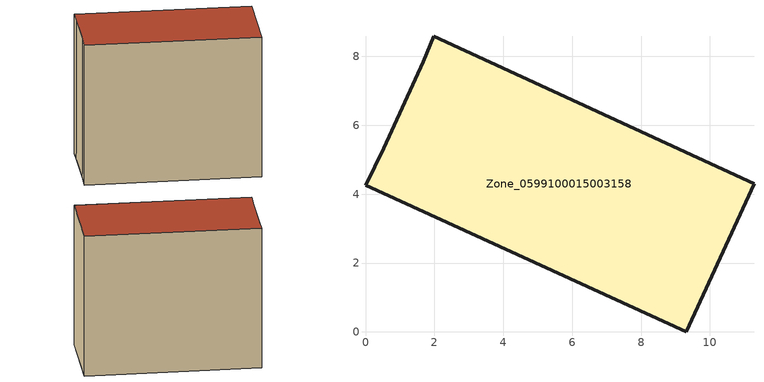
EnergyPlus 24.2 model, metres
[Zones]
Zone_0599100015003158
 floor ground (C_G): 0.53,5.34 1.68,7.84 1.98,8.59 11.28,4.31 9.31,0 0,4.26 z0.92
 wall outside (C_F): 1.68,7.84 0.53,5.34 0,4.26 9.31,0 11.28,4.31 1.98,8.59 1.68,7.84 z0.92:9.54
 roof outside (C_R): 0.53,5.34 0,4.26 9.31,0 11.28,4.31 1.98,8.59 1.68,7.84 z9.54
[BUILDING]
Pand.0599100015003158: North Axis=0; Terrain=City; Loads Convergence Tolerance Value=0.04; Temperature Convergence Tolerance Value=0.4; Solar Distribution=FullExterior; Maximum Number of Warmup Days=25; Minimum Number of Warmup Days=1
[Site:Location]
Rotterdam.The.Hague.AP_ZH_NLD Design_Conditions: Latitude=51.96; Longitude=4.45; Time Zone=1; Elevation=-4.5
[SITE:GROUNDTEMPERATURE:BUILDINGSURFACE]
18, 18, 18, 18, 18, 18, 18, 18, 18, 18, 18, 18
[MATERIAL] Thermal Absorptance=0.9; Solar Absorptance=0.7; Visible Absorptance=0.7
Name | Roughness | Thickness | Conductivity | Density | Specific Heat
G.TI.1965-1974 | MediumSmooth | 0.15 | 0.882353 | 540 | 1210
F.TI.1965-1974 | Rough | 0.3 | 0.697674 | 1920 | 840
R.TI.1965-1974 | MediumRough | 0.2 | 0.232558 | 1500 | 1000
[CONSTRUCTION]
C_G: G.TI.1965-1974
C_F: F.TI.1965-1974
C_R: R.TI.1965-1974
[ZONE]
Zone_0599100015003158: Type=1; Multiplier=1; Ceiling Height=Autocalculate; Volume=Autocalculate; Floor Area=autocalculate; Part of Total Floor Area=Yes
[ZONEINFILTRATION:DESIGNFLOWRATE]
Infil_Zone_0599100015003158: Zone or ZoneList or Space or SpaceList=Zone_0599100015003158; Schedule=AlwaysOn; Design Flow Rate Calculation Method=Flow/Area; Flow Rate per Floor Area=0.003; Constant Term Coefficient=1; Temperature Term Coefficient=0; Velocity Term Coefficient=0; Velocity Squared Term Coefficient=0
[HVACTEMPLATE:ZONE:IDEALLOADSAIRSYSTEM]
Zone_0599100015003158: Maximum Heating Supply Air Temperature=50; Minimum Cooling Supply Air Temperature=13; Maximum Heating Supply Air Humidity Ratio=0.0156; Minimum Cooling Supply Air Humidity Ratio=0.0077; Heating Limit=NoLimit; Cooling Limit=NoLimit; Dehumidification Control Type=ConstantSensibleHeatRatio; Cooling Sensible Heat Ratio=0.7; Dehumidification Setpoint=60; Humidification Control Type=None; Humidification Setpoint=30; Outdoor Air Method=None; Outdoor Air Flow Rate per Person=0.00944; Outdoor Air Flow Rate per Zone Floor Area=0; Outdoor Air Flow Rate per Zone=0; Demand Controlled Ventilation Type=None; Outdoor Air Economizer Type=NoEconomizer; Heat Recovery Type=None; Sensible Heat Recovery Effectiveness=0.7; Latent Heat Recovery Effectiveness=0.65
[ZONECONTROL:THERMOSTAT]
ThermostatControl_Zone_0599100015003158: Zone or ZoneList=Zone_0599100015003158; Control Type Schedule=DualSetpointControlType; Control 1=Thermostat_Zone_0599100015003158; Temperature Difference Between Cutout And Setpoint=0
[THERMOSTATSETPOINT:DUALSETPOINT]
Thermostat_Zone_0599100015003158: Heating Setpoint Temperature Schedule=HeatingSetpoint_Zone_0599100015003158; Cooling Setpoint Temperature Schedule=CoolingSetpoint_Zone_0599100015003158
[SCHEDULE:COMPACT]
HeatingSetpoint_Zone_0599100015003158: Through: 12/31, For: AllDays, Until: 24:00, 21
CoolingSetpoint_Zone_0599100015003158: Through: 12/31, For: AllDays, Until: 24:00, 24
DualSetpointControlType: Through: 12/31, For: AllDays, Until: 24:00, 4
AlwaysOn: Through: 12/31, For: AllDays, Until: 24:00, 1
